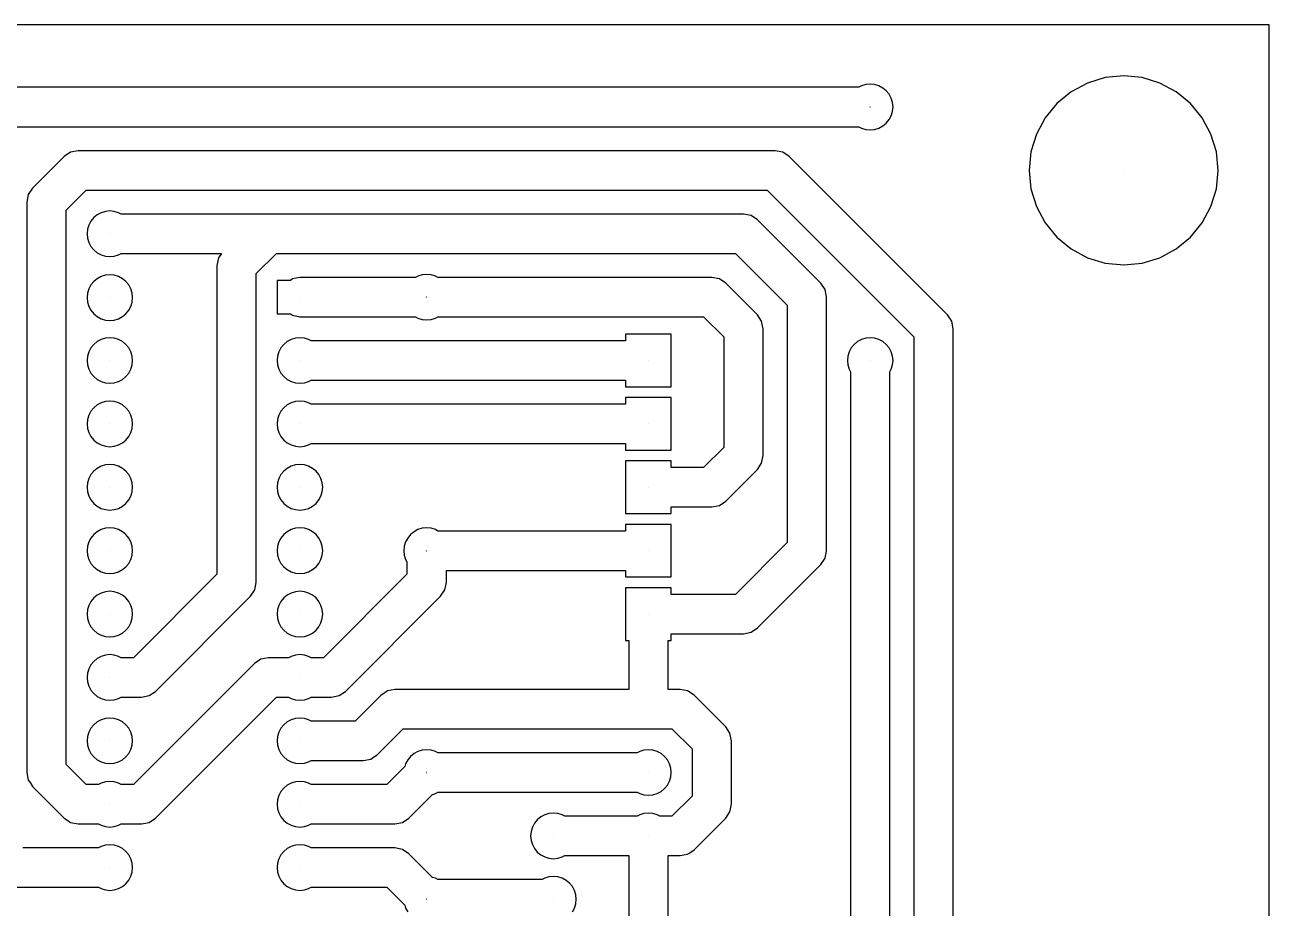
# Model space of a CAD drawing. Extents: x 2 to 116, y 2 to 85.
# Drawn here: x 66.44 to 116.32, y 49.18 to 84.57 of the extents above; entities that cross this region are included whole.
import ezdxf

# ---------------------------------------------------------------- set-up
doc = ezdxf.new("R2010")
doc.units = 0
doc.header["$LTSCALE"] = 0.000394
doc.header["$PDMODE"] = 35
doc.header["$PDSIZE"] = 0.000315
doc.layers.add('PLAN_1', color=7, linetype='CONTINUOUS')

msp = doc.modelspace()

# ---------------------------------------------------------------- linework, layer by layer
at = {"layer": 'PLAN_1', "color": 7}
for p, q in [((116.319992, 84.569992), (1.790001, 84.569992)), ((116.319992, 1.79), (116.319992, 84.569992)), ((109.750908, 82.455605), (109.040237, 82.240021)), ((110.48999, 82.528397), (109.750908, 82.455605)), ((111.229073, 82.455605), (110.48999, 82.528397)), ((111.939743, 82.240021), (111.229073, 82.455605)), ((99.876678, 82.06839), (45.918121, 82.06839)), ((99.980453, 82.123863), (99.876678, 82.06839)), ((100.151794, 82.175835), (99.980453, 82.123863)), ((100.329994, 82.19339), (100.151794, 82.175835)), ((100.508194, 82.175835), (100.329994, 82.19339)), ((100.679535, 82.123863), (100.508194, 82.175835)), ((100.837448, 82.039452), (100.679535, 82.123863)), ((100.975861, 81.925858), (100.837448, 82.039452)), ((101.089455, 81.787445), (100.975861, 81.925858)), ((108.385269, 81.889938), (107.811188, 81.4188)), ((109.040237, 82.240021), (108.385269, 81.889938)), ((112.594711, 81.889938), (111.939743, 82.240021)), ((113.168793, 81.4188), (112.594711, 81.889938)), ((101.173859, 81.629532), (101.089455, 81.787445)), ((101.225845, 81.458183), (101.173859, 81.629532)), ((101.243393, 81.279991), (101.225845, 81.458183)), ((107.811188, 81.4188), (107.34005, 80.844719)), ((113.639931, 80.844719), (113.168793, 81.4188)), ((101.089455, 80.772537), (101.173859, 80.93045)), ((101.173859, 80.93045), (101.225845, 81.101799)), ((101.225845, 81.101799), (101.243393, 81.279991)), ((107.34005, 80.844719), (106.989967, 80.189758)), ((113.990013, 80.189758), (113.639931, 80.844719)), ((46.244682, 80.491592), (99.876678, 80.491592)), ((99.876678, 80.491592), (99.980453, 80.436119)), ((99.980453, 80.436119), (100.151794, 80.384148)), ((100.151794, 80.384148), (100.329994, 80.366592)), ((100.329994, 80.366592), (100.508194, 80.384148)), ((100.508194, 80.384148), (100.679535, 80.436119)), ((100.679535, 80.436119), (100.837448, 80.520531)), ((100.837448, 80.520531), (100.975861, 80.634125)), ((100.975861, 80.634125), (101.089455, 80.772537)), ((106.989967, 80.189758), (106.774384, 79.47908)), ((114.205597, 79.47908), (113.990013, 80.189758)), ((68.27829, 79.468384), (68.022507, 79.297478)), ((68.579994, 79.528397), (68.27829, 79.468384)), ((96.519989, 79.528397), (68.579994, 79.528397)), ((96.821693, 79.468384), (96.519989, 79.528397)), ((97.077469, 79.297478), (96.821693, 79.468384)), ((106.774384, 79.47908), (106.701591, 78.739998)), ((114.278389, 78.739998), (114.205597, 79.47908)), ((68.022507, 79.297478), (66.752518, 78.027473)), ((103.427475, 72.947472), (97.077469, 79.297478)), ((106.701591, 78.739998), (106.774384, 78.000916)), ((114.205597, 78.000916), (114.278389, 78.739998)), ((66.752518, 78.027473), (66.581612, 77.771698)), ((68.098396, 77.143433), (68.906555, 77.951599)), ((68.906555, 77.951599), (96.193428, 77.951599)), ((96.193428, 77.951599), (102.081596, 72.063431)), ((106.774384, 78.000916), (106.989967, 77.290237)), ((113.990013, 77.290237), (114.205597, 78.000916)), ((66.581612, 77.771698), (66.521599, 77.469994)), ((66.521599, 77.469994), (66.521599, 54.609997)), ((68.098396, 54.936562), (68.098396, 77.143433)), ((69.204117, 76.845863), (69.09053, 76.707451)), ((69.342529, 76.959457), (69.204117, 76.845863)), ((69.50045, 77.043869), (69.342529, 76.959457)), ((69.671799, 77.09584), (69.50045, 77.043869)), ((69.849991, 77.113396), (69.671799, 77.09584)), ((70.028183, 77.09584), (69.849991, 77.113396)), ((70.199532, 77.043869), (70.028183, 77.09584)), ((70.303314, 76.988396), (70.199532, 77.043869)), ((76.199997, 76.988396), (70.303314, 76.988396)), ((95.25, 76.988396), (76.199997, 76.988396)), ((95.551704, 76.928383), (95.25, 76.988396)), ((95.80748, 76.757477), (95.551704, 76.928383)), ((106.989967, 77.290237), (107.34005, 76.635277)), ((113.639931, 76.635277), (113.990013, 77.290237)), ((68.954147, 76.378189), (68.936592, 76.199997)), ((69.006119, 76.549538), (68.954147, 76.378189)), ((69.09053, 76.707451), (69.006119, 76.549538)), ((98.347473, 74.217476), (95.80748, 76.757477)), ((107.34005, 76.635277), (107.811188, 76.061195)), ((113.168793, 76.061195), (113.639931, 76.635277)), ((68.936592, 76.199997), (68.954147, 76.021805)), ((68.954147, 76.021805), (69.006119, 75.850456)), ((69.006119, 75.850456), (69.09053, 75.692543)), ((107.811188, 76.061195), (108.385269, 75.590057)), ((112.594711, 75.590057), (113.168793, 76.061195)), ((69.09053, 75.692543), (69.204117, 75.554131)), ((69.204117, 75.554131), (69.342529, 75.440536)), ((69.342529, 75.440536), (69.50045, 75.356125)), ((69.50045, 75.356125), (69.671799, 75.304153)), ((70.028183, 75.304153), (70.199532, 75.356125)), ((70.199532, 75.356125), (70.303314, 75.411598)), ((70.303314, 75.411598), (74.321815, 75.411598)), ((74.321815, 75.411598), (74.201607, 75.231697)), ((75.718391, 74.603432), (76.526558, 75.411598)), ((76.526558, 75.411598), (94.923439, 75.411598)), ((94.923439, 75.411598), (97.001595, 73.333435)), ((108.385269, 75.590057), (109.04023, 75.239975)), ((111.939751, 75.239975), (112.594711, 75.590057)), ((69.671799, 75.304153), (69.849991, 75.286598)), ((69.849991, 75.286598), (70.028183, 75.304153)), ((74.201607, 75.231697), (74.141594, 74.929993)), ((74.141594, 74.929993), (74.141594, 62.556557)), ((109.04023, 75.239975), (109.750908, 75.024391)), ((109.750908, 75.024391), (110.48999, 74.951599)), ((110.48999, 74.951599), (111.229073, 75.024391)), ((111.229073, 75.024391), (111.939751, 75.239975)), ((69.342529, 74.399132), (69.204117, 74.285538)), ((69.50045, 74.483543), (69.342529, 74.399132)), ((69.671799, 74.535515), (69.50045, 74.483543)), ((69.849991, 74.55307), (69.671799, 74.535515)), ((70.028183, 74.535515), (69.849991, 74.55307)), ((70.199532, 74.483543), (70.028183, 74.535515)), ((70.357452, 74.399132), (70.199532, 74.483543)), ((70.495865, 74.285538), (70.357452, 74.399132)), ((75.718391, 62.229996), (75.718391, 74.603432)), ((76.556595, 74.333397), (76.556595, 72.986595)), ((77.085999, 74.333397), (76.556595, 74.333397)), ((77.168289, 74.388382), (77.085999, 74.333397)), ((77.469994, 74.448395), (77.168289, 74.388382)), ((82.09668, 74.448395), (77.469994, 74.448395)), ((82.200455, 74.503868), (82.09668, 74.448395)), ((82.371796, 74.55584), (82.200455, 74.503868)), ((82.549995, 74.573395), (82.371796, 74.55584)), ((82.728195, 74.55584), (82.549995, 74.573395)), ((82.899536, 74.503868), (82.728195, 74.55584)), ((83.003311, 74.448395), (82.899536, 74.503868)), ((93.979996, 74.448395), (83.003311, 74.448395)), ((94.2817, 74.388382), (93.979996, 74.448395)), ((94.537476, 74.217476), (94.2817, 74.388382)), ((68.954147, 73.817863), (68.936592, 73.639671)), ((69.006119, 73.989212), (68.954147, 73.817863)), ((69.09053, 74.147125), (69.006119, 73.989212)), ((69.204117, 74.285538), (69.09053, 74.147125)), ((70.609451, 74.147125), (70.495865, 74.285538)), ((70.693863, 73.989212), (70.609451, 74.147125)), ((70.745834, 73.817863), (70.693863, 73.989212)), ((70.76339, 73.639671), (70.745834, 73.817863)), ((95.80748, 72.947472), (94.537476, 74.217476)), ((98.518379, 73.9617), (98.347473, 74.217476)), ((98.578392, 73.659996), (98.518379, 73.9617)), ((68.936592, 73.639671), (68.954147, 73.461479)), ((68.954147, 73.461479), (69.006119, 73.290131)), ((70.693863, 73.290131), (70.745834, 73.461479)), ((70.745834, 73.461479), (70.76339, 73.639671)), ((97.001595, 73.333435), (97.001595, 63.826565)), ((98.578392, 63.499996), (98.578392, 73.659996)), ((69.006119, 73.290131), (69.09053, 73.132217)), ((69.09053, 73.132217), (69.204117, 72.993805)), ((69.204117, 72.993805), (69.342529, 72.880211)), ((69.342529, 72.880211), (69.50045, 72.795799)), ((70.199532, 72.795799), (70.357452, 72.880211)), ((70.357452, 72.880211), (70.495865, 72.993805)), ((70.495865, 72.993805), (70.609451, 73.132217)), ((70.609451, 73.132217), (70.693863, 73.290131)), ((76.556595, 72.986595), (77.085999, 72.986595)), ((77.085999, 72.986595), (77.168289, 72.93161)), ((77.168289, 72.93161), (77.469994, 72.871597)), ((77.469994, 72.871597), (82.09668, 72.871597)), ((82.09668, 72.871597), (82.200455, 72.816124)), ((82.899536, 72.816124), (83.003311, 72.871597)), ((83.003311, 72.871597), (93.653435, 72.871597)), ((93.653435, 72.871597), (94.461601, 72.063431)), ((95.978386, 72.691696), (95.80748, 72.947472)), ((103.598381, 72.691696), (103.427475, 72.947472)), ((69.50045, 72.795799), (69.671799, 72.743828)), ((69.671799, 72.743828), (69.849991, 72.726273)), ((69.849991, 72.726273), (70.028183, 72.743828)), ((70.028183, 72.743828), (70.199532, 72.795799)), ((82.200455, 72.816124), (82.371796, 72.764153)), ((82.371796, 72.764153), (82.549995, 72.746597)), ((82.549995, 72.746597), (82.728195, 72.764153)), ((82.728195, 72.764153), (82.899536, 72.816124)), ((96.038399, 72.389992), (95.978386, 72.691696)), ((96.038399, 67.309998), (96.038399, 72.389992)), ((103.658394, 72.389992), (103.598381, 72.691696)), ((103.658394, 38.099998), (103.658394, 72.389992)), ((69.342529, 71.879456), (69.204117, 71.765862)), ((69.50045, 71.963867), (69.342529, 71.879456)), ((69.671799, 72.015839), (69.50045, 71.963867)), ((69.849991, 72.033394), (69.671799, 72.015839)), ((70.028183, 72.015839), (69.849991, 72.033394)), ((70.199532, 71.963867), (70.028183, 72.015839)), ((70.357452, 71.879456), (70.199532, 71.963867)), ((70.495865, 71.765862), (70.357452, 71.879456)), ((76.96254, 71.879456), (76.824127, 71.765862)), ((77.120453, 71.963867), (76.96254, 71.879456)), ((77.291794, 72.015839), (77.120453, 71.963867)), ((77.469994, 72.033394), (77.291794, 72.015839)), ((77.648193, 72.015839), (77.469994, 72.033394)), ((77.819534, 71.963867), (77.648193, 72.015839)), ((77.923309, 71.908394), (77.819534, 71.963867)), ((90.526596, 71.908394), (77.923309, 71.908394)), ((92.353394, 72.174393), (90.526596, 72.174393)), ((90.526596, 72.174393), (90.526596, 71.908394)), ((92.353394, 70.065598), (92.353394, 72.174393)), ((94.461601, 72.063431), (94.461601, 67.636566)), ((99.82254, 71.879456), (99.684128, 71.765862)), ((99.980453, 71.963867), (99.82254, 71.879456)), ((100.151794, 72.015839), (99.980453, 71.963867)), ((100.329994, 72.033394), (100.151794, 72.015839)), ((100.508194, 72.015839), (100.329994, 72.033394)), ((100.679535, 71.963867), (100.508194, 72.015839)), ((100.837448, 71.879456), (100.679535, 71.963867)), ((100.975861, 71.765862), (100.837448, 71.879456)), ((102.081596, 72.063431), (102.081596, 38.099998)), ((69.006119, 71.469536), (68.954147, 71.298187)), ((69.09053, 71.627449), (69.006119, 71.469536)), ((69.204117, 71.765862), (69.09053, 71.627449)), ((70.609451, 71.627449), (70.495865, 71.765862)), ((70.693863, 71.469536), (70.609451, 71.627449)), ((70.745834, 71.298187), (70.693863, 71.469536)), ((76.626129, 71.469536), (76.574142, 71.298187)), ((76.710533, 71.627449), (76.626129, 71.469536)), ((76.824127, 71.765862), (76.710533, 71.627449)), ((99.48613, 71.469536), (99.434143, 71.298187)), ((99.570534, 71.627449), (99.48613, 71.469536)), ((99.684128, 71.765862), (99.570534, 71.627449)), ((101.089455, 71.627449), (100.975861, 71.765862)), ((101.173859, 71.469536), (101.089455, 71.627449)), ((101.225845, 71.298187), (101.173859, 71.469536)), ((68.954147, 71.298187), (68.936592, 71.119995)), ((68.936592, 71.119995), (68.954147, 70.941803)), ((68.954147, 70.941803), (69.006119, 70.770454)), ((70.693863, 70.770454), (70.745834, 70.941803)), ((70.76339, 71.119995), (70.745834, 71.298187)), ((70.745834, 70.941803), (70.76339, 71.119995)), ((76.574142, 71.298187), (76.556595, 71.119995)), ((76.556595, 71.119995), (76.574142, 70.941803)), ((76.574142, 70.941803), (76.626129, 70.770454)), ((99.434143, 71.298187), (99.416595, 71.119995)), ((99.416595, 71.119995), (99.434143, 70.941803)), ((99.434143, 70.941803), (99.48613, 70.770454)), ((101.173859, 70.770454), (101.225845, 70.941803)), ((101.243393, 71.119995), (101.225845, 71.298187)), ((101.225845, 70.941803), (101.243393, 71.119995)), ((69.006119, 70.770454), (69.09053, 70.612541)), ((69.09053, 70.612541), (69.204117, 70.474129)), ((69.204117, 70.474129), (69.342529, 70.360535)), ((69.342529, 70.360535), (69.50045, 70.276123)), ((70.199532, 70.276123), (70.357452, 70.360535)), ((70.357452, 70.360535), (70.495865, 70.474129)), ((70.495865, 70.474129), (70.609451, 70.612541)), ((70.609451, 70.612541), (70.693863, 70.770454)), ((76.626129, 70.770454), (76.710533, 70.612541)), ((76.710533, 70.612541), (76.824127, 70.474129)), ((76.824127, 70.474129), (76.96254, 70.360535)), ((76.96254, 70.360535), (77.120453, 70.276123)), ((77.819534, 70.276123), (77.923309, 70.331596)), ((77.923309, 70.331596), (90.526596, 70.331596)), ((90.526596, 70.331596), (90.526596, 70.065598)), ((99.48613, 70.770454), (99.541595, 70.666672)), ((99.541595, 70.666672), (99.541595, 42.236561)), ((101.118393, 70.666672), (101.173859, 70.770454)), ((101.118393, 41.909996), (101.118393, 70.666672)), ((69.50045, 70.276123), (69.671799, 70.224152)), ((69.671799, 70.224152), (69.849991, 70.206596)), ((69.849991, 70.206596), (70.028183, 70.224152)), ((70.028183, 70.224152), (70.199532, 70.276123)), ((77.120453, 70.276123), (77.291794, 70.224152)), ((77.291794, 70.224152), (77.469994, 70.206596)), ((77.469994, 70.206596), (77.648193, 70.224152)), ((77.648193, 70.224152), (77.819534, 70.276123)), ((90.526596, 70.065598), (92.353394, 70.065598)), ((69.342529, 69.339455), (69.204117, 69.225861)), ((69.50045, 69.423866), (69.342529, 69.339455)), ((69.671799, 69.475838), (69.50045, 69.423866)), ((69.849991, 69.493393), (69.671799, 69.475838)), ((70.028183, 69.475838), (69.849991, 69.493393)), ((70.199532, 69.423866), (70.028183, 69.475838)), ((70.357452, 69.339455), (70.199532, 69.423866)), ((70.495865, 69.225861), (70.357452, 69.339455)), ((76.96254, 69.339455), (76.824127, 69.225861)), ((77.120453, 69.423866), (76.96254, 69.339455)), ((77.291794, 69.475838), (77.120453, 69.423866)), ((77.469994, 69.493393), (77.291794, 69.475838)), ((77.648193, 69.475838), (77.469994, 69.493393)), ((77.819534, 69.423866), (77.648193, 69.475838)), ((77.923309, 69.368393), (77.819534, 69.423866)), ((90.526596, 69.368393), (77.923309, 69.368393)), ((92.353394, 69.634392), (90.526596, 69.634392)), ((90.526596, 69.634392), (90.526596, 69.368393)), ((92.353394, 67.525597), (92.353394, 69.634392)), ((69.006119, 68.929535), (68.954147, 68.758186)), ((69.09053, 69.087448), (69.006119, 68.929535)), ((69.204117, 69.225861), (69.09053, 69.087448)), ((70.609451, 69.087448), (70.495865, 69.225861)), ((70.693863, 68.929535), (70.609451, 69.087448)), ((70.745834, 68.758186), (70.693863, 68.929535)), ((76.626129, 68.929535), (76.574142, 68.758186)), ((76.710533, 69.087448), (76.626129, 68.929535)), ((76.824127, 69.225861), (76.710533, 69.087448)), ((68.954147, 68.758186), (68.936592, 68.579994)), ((68.936592, 68.579994), (68.954147, 68.401802)), ((68.954147, 68.401802), (69.006119, 68.230453)), ((70.693863, 68.230453), (70.745834, 68.401802)), ((70.76339, 68.579994), (70.745834, 68.758186)), ((70.745834, 68.401802), (70.76339, 68.579994)), ((76.574142, 68.758186), (76.556595, 68.579994)), ((76.556595, 68.579994), (76.574142, 68.401802)), ((76.574142, 68.401802), (76.626129, 68.230453)), ((69.006119, 68.230453), (69.09053, 68.07254)), ((69.09053, 68.07254), (69.204117, 67.934128)), ((69.204117, 67.934128), (69.342529, 67.820534)), ((70.357452, 67.820534), (70.495865, 67.934128)), ((70.495865, 67.934128), (70.609451, 68.07254)), ((70.609451, 68.07254), (70.693863, 68.230453)), ((76.626129, 68.230453), (76.710533, 68.07254)), ((76.710533, 68.07254), (76.824127, 67.934128)), ((76.824127, 67.934128), (76.96254, 67.820534)), ((69.342529, 67.820534), (69.50045, 67.736122)), ((69.50045, 67.736122), (69.671799, 67.684151)), ((69.671799, 67.684151), (69.849991, 67.666595)), ((69.849991, 67.666595), (70.028183, 67.684151)), ((70.028183, 67.684151), (70.199532, 67.736122)), ((70.199532, 67.736122), (70.357452, 67.820534)), ((76.96254, 67.820534), (77.120453, 67.736122)), ((77.120453, 67.736122), (77.291794, 67.684151)), ((77.291794, 67.684151), (77.469994, 67.666595)), ((77.469994, 67.666595), (77.648193, 67.684151)), ((77.648193, 67.684151), (77.819534, 67.736122)), ((77.819534, 67.736122), (77.923309, 67.791595)), ((77.923309, 67.791595), (90.526596, 67.791595)), ((90.526596, 67.791595), (90.526596, 67.525597)), ((90.526596, 67.525597), (92.353394, 67.525597)), ((94.461601, 67.636566), (93.653435, 66.828392)), ((69.50045, 66.883865), (69.342529, 66.799454)), ((69.671799, 66.935837), (69.50045, 66.883865)), ((69.849991, 66.953392), (69.671799, 66.935837)), ((70.028183, 66.935837), (69.849991, 66.953392)), ((70.199532, 66.883865), (70.028183, 66.935837)), ((70.357452, 66.799454), (70.199532, 66.883865)), ((77.120453, 66.883865), (76.96254, 66.799454)), ((77.291794, 66.935837), (77.120453, 66.883865)), ((77.469994, 66.953392), (77.291794, 66.935837)), ((77.648193, 66.935837), (77.469994, 66.953392)), ((77.819534, 66.883865), (77.648193, 66.935837)), ((77.977448, 66.799454), (77.819534, 66.883865)), ((92.353394, 67.094391), (90.526596, 67.094391)), ((90.526596, 67.094391), (90.526596, 64.985596)), ((92.353394, 66.828392), (92.353394, 67.094391)), ((95.80748, 66.752518), (95.978386, 67.008293)), ((95.978386, 67.008293), (96.038399, 67.309998)), ((69.006119, 66.389534), (68.954147, 66.218185)), ((69.09053, 66.547447), (69.006119, 66.389534)), ((69.204117, 66.68586), (69.09053, 66.547447)), ((69.342529, 66.799454), (69.204117, 66.68586)), ((70.495865, 66.68586), (70.357452, 66.799454)), ((70.609451, 66.547447), (70.495865, 66.68586)), ((70.693863, 66.389534), (70.609451, 66.547447)), ((70.745834, 66.218185), (70.693863, 66.389534)), ((76.626129, 66.389534), (76.574142, 66.218185)), ((76.710533, 66.547447), (76.626129, 66.389534)), ((76.824127, 66.68586), (76.710533, 66.547447)), ((76.96254, 66.799454), (76.824127, 66.68586)), ((78.11586, 66.68586), (77.977448, 66.799454)), ((78.229454, 66.547447), (78.11586, 66.68586)), ((78.313858, 66.389534), (78.229454, 66.547447)), ((78.365845, 66.218185), (78.313858, 66.389534)), ((93.653435, 66.828392), (92.353394, 66.828392)), ((94.537476, 65.482513), (95.80748, 66.752518)), ((68.954147, 66.218185), (68.936592, 66.039993)), ((68.936592, 66.039993), (68.954147, 65.861801)), ((68.954147, 65.861801), (69.006119, 65.690453)), ((70.693863, 65.690453), (70.745834, 65.861801)), ((70.76339, 66.039993), (70.745834, 66.218185)), ((70.745834, 65.861801), (70.76339, 66.039993)), ((76.574142, 66.218185), (76.556595, 66.039993)), ((76.556595, 66.039993), (76.574142, 65.861801)), ((76.574142, 65.861801), (76.626129, 65.690453)), ((78.313858, 65.690453), (78.365845, 65.861801)), ((78.383392, 66.039993), (78.365845, 66.218185)), ((78.365845, 65.861801), (78.383392, 66.039993)), ((69.006119, 65.690453), (69.09053, 65.532539)), ((69.09053, 65.532539), (69.204117, 65.394127)), ((69.204117, 65.394127), (69.342529, 65.280533)), ((70.357452, 65.280533), (70.495865, 65.394127)), ((70.495865, 65.394127), (70.609451, 65.532539)), ((70.609451, 65.532539), (70.693863, 65.690453)), ((76.626129, 65.690453), (76.710533, 65.532539)), ((76.710533, 65.532539), (76.824127, 65.394127)), ((76.824127, 65.394127), (76.96254, 65.280533)), ((77.977448, 65.280533), (78.11586, 65.394127)), ((78.11586, 65.394127), (78.229454, 65.532539)), ((78.229454, 65.532539), (78.313858, 65.690453)), ((94.2817, 65.311607), (94.537476, 65.482513)), ((69.342529, 65.280533), (69.50045, 65.196121)), ((69.50045, 65.196121), (69.671799, 65.14415)), ((69.671799, 65.14415), (69.849991, 65.126595)), ((69.849991, 65.126595), (70.028183, 65.14415)), ((70.028183, 65.14415), (70.199532, 65.196121)), ((70.199532, 65.196121), (70.357452, 65.280533)), ((76.96254, 65.280533), (77.120453, 65.196121)), ((77.120453, 65.196121), (77.291794, 65.14415)), ((77.291794, 65.14415), (77.469994, 65.126595)), ((77.469994, 65.126595), (77.648193, 65.14415)), ((77.648193, 65.14415), (77.819534, 65.196121)), ((77.819534, 65.196121), (77.977448, 65.280533)), ((90.526596, 64.985596), (92.353394, 64.985596)), ((92.353394, 64.985596), (92.353394, 65.251595)), ((92.353394, 65.251595), (93.979996, 65.251595)), ((93.979996, 65.251595), (94.2817, 65.311607)), ((69.50045, 64.343864), (69.342529, 64.25946)), ((69.671799, 64.395844), (69.50045, 64.343864)), ((69.849991, 64.413391), (69.671799, 64.395844)), ((70.028183, 64.395844), (69.849991, 64.413391)), ((70.199532, 64.343864), (70.028183, 64.395844)), ((70.357452, 64.25946), (70.199532, 64.343864)), ((77.120453, 64.343864), (76.96254, 64.25946)), ((77.291794, 64.395844), (77.120453, 64.343864)), ((77.469994, 64.413391), (77.291794, 64.395844)), ((77.648193, 64.395844), (77.469994, 64.413391)), ((77.819534, 64.343864), (77.648193, 64.395844)), ((77.977448, 64.25946), (77.819534, 64.343864)), ((82.200455, 64.343864), (82.042542, 64.25946)), ((82.371796, 64.395844), (82.200455, 64.343864)), ((82.549995, 64.413391), (82.371796, 64.395844)), ((82.728195, 64.395844), (82.549995, 64.413391)), ((82.899536, 64.343864), (82.728195, 64.395844)), ((83.003326, 64.288391), (82.899536, 64.343864)), ((92.353394, 64.55439), (90.526596, 64.55439)), ((90.526596, 64.55439), (90.526596, 64.288391)), ((92.353394, 62.445599), (92.353394, 64.55439)), ((69.006119, 63.849537), (68.954147, 63.678192)), ((69.09053, 64.007454), (69.006119, 63.849537)), ((69.204117, 64.145866), (69.09053, 64.007454)), ((69.342529, 64.25946), (69.204117, 64.145866)), ((70.495865, 64.145866), (70.357452, 64.25946)), ((70.609451, 64.007454), (70.495865, 64.145866)), ((70.693863, 63.849537), (70.609451, 64.007454)), ((70.745834, 63.678192), (70.693863, 63.849537)), ((76.626129, 63.849537), (76.574142, 63.678192)), ((76.710533, 64.007454), (76.626129, 63.849537)), ((76.824127, 64.145866), (76.710533, 64.007454)), ((76.96254, 64.25946), (76.824127, 64.145866)), ((78.11586, 64.145866), (77.977448, 64.25946)), ((78.229454, 64.007454), (78.11586, 64.145866)), ((78.313858, 63.849537), (78.229454, 64.007454)), ((78.365845, 63.678192), (78.313858, 63.849537)), ((81.706131, 63.849537), (81.654144, 63.678192)), ((81.790535, 64.007454), (81.706131, 63.849537)), ((81.904129, 64.145866), (81.790535, 64.007454)), ((82.042542, 64.25946), (81.904129, 64.145866)), ((90.526596, 64.288391), (83.003326, 64.288391)), ((68.954147, 63.678192), (68.936592, 63.499996)), ((68.936592, 63.499996), (68.954147, 63.3218)), ((70.76339, 63.499996), (70.745834, 63.678192)), ((70.745834, 63.3218), (70.76339, 63.499996)), ((76.574142, 63.678192), (76.556595, 63.499996)), ((76.556595, 63.499996), (76.574142, 63.3218)), ((78.383392, 63.499996), (78.365845, 63.678192)), ((78.365845, 63.3218), (78.383392, 63.499996)), ((81.654144, 63.678192), (81.636597, 63.499996)), ((81.636597, 63.499996), (81.654144, 63.3218)), ((97.001595, 63.826565), (94.923431, 61.748394)), ((98.518379, 63.198288), (98.578392, 63.499996)), ((68.954147, 63.3218), (69.006119, 63.150455)), ((69.006119, 63.150455), (69.09053, 62.992538)), ((69.09053, 62.992538), (69.204117, 62.854126)), ((69.204117, 62.854126), (69.342529, 62.740536)), ((70.357452, 62.740536), (70.495865, 62.854126)), ((70.495865, 62.854126), (70.609451, 62.992538)), ((70.609451, 62.992538), (70.693863, 63.150455)), ((70.693863, 63.150455), (70.745834, 63.3218)), ((76.574142, 63.3218), (76.626129, 63.150455)), ((76.626129, 63.150455), (76.710533, 62.992538)), ((76.710533, 62.992538), (76.824127, 62.854126)), ((76.824127, 62.854126), (76.96254, 62.740536)), ((77.977448, 62.740536), (78.11586, 62.854126)), ((78.11586, 62.854126), (78.229454, 62.992538)), ((78.229454, 62.992538), (78.313858, 63.150455)), ((78.313858, 63.150455), (78.365845, 63.3218)), ((81.654144, 63.3218), (81.706131, 63.150455)), ((81.706131, 63.150455), (81.761597, 63.04668)), ((81.761597, 63.04668), (81.761597, 62.556557)), ((95.80748, 60.402515), (98.347473, 62.942516)), ((98.347473, 62.942516), (98.518379, 63.198288)), ((69.342529, 62.740536), (69.50045, 62.656128)), ((69.50045, 62.656128), (69.671799, 62.604149)), ((69.671799, 62.604149), (69.849991, 62.586597)), ((69.849991, 62.586597), (70.028183, 62.604149)), ((70.028183, 62.604149), (70.199532, 62.656128)), ((70.199532, 62.656128), (70.357452, 62.740536)), ((74.141594, 62.556557), (70.793434, 59.208393)), ((76.96254, 62.740536), (77.120453, 62.656128)), ((77.120453, 62.656128), (77.291794, 62.604149)), ((77.291794, 62.604149), (77.469994, 62.586597)), ((77.469994, 62.586597), (77.648193, 62.604149)), ((77.648193, 62.604149), (77.819534, 62.656128)), ((77.819534, 62.656128), (77.977448, 62.740536)), ((81.761597, 62.556557), (78.413429, 59.208393)), ((83.338394, 62.229996), (83.338394, 62.711597)), ((83.338394, 62.711597), (90.526596, 62.711597)), ((90.526596, 62.711597), (90.526596, 62.445599)), ((90.526596, 62.445599), (92.353394, 62.445599)), ((69.671799, 61.855843), (69.50045, 61.803864)), ((69.849991, 61.873394), (69.671799, 61.855843)), ((70.028183, 61.855843), (69.849991, 61.873394)), ((70.199532, 61.803864), (70.028183, 61.855843)), ((75.487473, 61.672516), (75.658379, 61.928288)), ((75.658379, 61.928288), (75.718391, 62.229996)), ((77.291794, 61.855843), (77.120453, 61.803864)), ((77.469994, 61.873394), (77.291794, 61.855843)), ((77.648193, 61.855843), (77.469994, 61.873394)), ((77.819534, 61.803864), (77.648193, 61.855843)), ((83.107475, 61.672516), (83.278381, 61.928288)), ((83.278381, 61.928288), (83.338394, 62.229996)), ((92.353394, 62.014393), (90.526596, 62.014393)), ((90.526596, 62.014393), (90.526596, 59.905598)), ((92.353394, 61.748394), (92.353394, 62.014393)), ((69.09053, 61.467453), (69.006119, 61.309536)), ((69.204117, 61.605865), (69.09053, 61.467453)), ((69.342529, 61.719456), (69.204117, 61.605865)), ((69.50045, 61.803864), (69.342529, 61.719456)), ((70.357452, 61.719456), (70.199532, 61.803864)), ((70.495865, 61.605865), (70.357452, 61.719456)), ((70.609451, 61.467453), (70.495865, 61.605865)), ((70.693863, 61.309536), (70.609451, 61.467453)), ((71.677475, 57.862514), (75.487473, 61.672516)), ((76.710533, 61.467453), (76.626129, 61.309536)), ((76.824127, 61.605865), (76.710533, 61.467453)), ((76.96254, 61.719456), (76.824127, 61.605865)), ((77.120453, 61.803864), (76.96254, 61.719456)), ((77.977448, 61.719456), (77.819534, 61.803864)), ((78.11586, 61.605865), (77.977448, 61.719456)), ((78.229454, 61.467453), (78.11586, 61.605865)), ((78.313858, 61.309536), (78.229454, 61.467453)), ((79.29747, 57.862514), (83.107475, 61.672516)), ((94.923431, 61.748394), (92.353394, 61.748394)), ((68.954147, 61.138191), (68.936592, 60.959995)), ((68.936592, 60.959995), (68.954147, 60.781799)), ((69.006119, 61.309536), (68.954147, 61.138191)), ((70.745834, 61.138191), (70.693863, 61.309536)), ((70.76339, 60.959995), (70.745834, 61.138191)), ((70.745834, 60.781799), (70.76339, 60.959995)), ((76.574142, 61.138191), (76.556595, 60.959995)), ((76.556595, 60.959995), (76.574142, 60.781799)), ((76.626129, 61.309536), (76.574142, 61.138191)), ((78.365845, 61.138191), (78.313858, 61.309536)), ((78.383392, 60.959995), (78.365845, 61.138191)), ((78.365845, 60.781799), (78.383392, 60.959995)), ((68.954147, 60.781799), (69.006119, 60.610455)), ((69.006119, 60.610455), (69.09053, 60.452538)), ((69.09053, 60.452538), (69.204117, 60.314125)), ((70.495865, 60.314125), (70.609451, 60.452538)), ((70.609451, 60.452538), (70.693863, 60.610455)), ((70.693863, 60.610455), (70.745834, 60.781799)), ((76.574142, 60.781799), (76.626129, 60.610455)), ((76.626129, 60.610455), (76.710533, 60.452538)), ((76.710533, 60.452538), (76.824127, 60.314125)), ((78.11586, 60.314125), (78.229454, 60.452538)), ((78.229454, 60.452538), (78.313858, 60.610455)), ((78.313858, 60.610455), (78.365845, 60.781799)), ((95.551704, 60.231609), (95.80748, 60.402515)), ((69.204117, 60.314125), (69.342529, 60.200535)), ((69.342529, 60.200535), (69.50045, 60.116127)), ((69.50045, 60.116127), (69.671799, 60.064148)), ((69.671799, 60.064148), (69.849991, 60.046597)), ((69.849991, 60.046597), (70.028183, 60.064148)), ((70.028183, 60.064148), (70.199532, 60.116127)), ((70.199532, 60.116127), (70.357452, 60.200535)), ((70.357452, 60.200535), (70.495865, 60.314125)), ((76.824127, 60.314125), (76.96254, 60.200535)), ((76.96254, 60.200535), (77.120453, 60.116127)), ((77.120453, 60.116127), (77.291794, 60.064148)), ((77.291794, 60.064148), (77.469994, 60.046597)), ((77.469994, 60.046597), (77.648193, 60.064148)), ((77.648193, 60.064148), (77.819534, 60.116127)), ((77.819534, 60.116127), (77.977448, 60.200535)), ((77.977448, 60.200535), (78.11586, 60.314125)), ((90.526596, 59.905598), (90.651596, 59.905598)), ((90.651596, 59.905598), (90.651596, 57.938396)), ((92.228394, 57.938396), (92.228394, 59.905598)), ((92.228394, 59.905598), (92.353394, 59.905598)), ((92.353394, 59.905598), (92.353394, 60.171597)), ((92.353394, 60.171597), (95.25, 60.171597)), ((95.25, 60.171597), (95.551704, 60.231609)), ((69.09053, 58.927452), (69.006119, 58.769535)), ((69.204117, 59.065865), (69.09053, 58.927452)), ((69.342529, 59.179455), (69.204117, 59.065865)), ((69.50045, 59.263863), (69.342529, 59.179455)), ((69.671799, 59.315842), (69.50045, 59.263863)), ((69.849991, 59.333393), (69.671799, 59.315842)), ((70.028183, 59.315842), (69.849991, 59.333393)), ((70.199532, 59.263863), (70.028183, 59.315842)), ((70.303307, 59.208393), (70.199532, 59.263863)), ((70.793434, 59.208393), (70.303307, 59.208393)), ((75.642517, 58.977474), (70.793434, 54.128395)), ((75.898293, 59.14838), (75.642517, 58.977474)), ((76.199997, 59.208393), (75.898293, 59.14838)), ((77.016678, 59.208393), (76.199997, 59.208393)), ((77.120453, 59.263863), (77.016678, 59.208393)), ((77.291794, 59.315842), (77.120453, 59.263863)), ((77.469994, 59.333393), (77.291794, 59.315842)), ((77.648193, 59.315842), (77.469994, 59.333393)), ((77.819534, 59.263863), (77.648193, 59.315842)), ((77.923309, 59.208393), (77.819534, 59.263863)), ((78.413429, 59.208393), (77.923309, 59.208393)), ((68.954147, 58.59819), (68.936592, 58.419994)), ((68.936592, 58.419994), (68.954147, 58.241798)), ((69.006119, 58.769535), (68.954147, 58.59819)), ((68.954147, 58.241798), (69.006119, 58.070454)), ((69.006119, 58.070454), (69.09053, 57.912537)), ((69.09053, 57.912537), (69.204117, 57.774124)), ((71.421707, 57.691608), (71.677475, 57.862514)), ((79.041695, 57.691608), (79.29747, 57.862514)), ((80.978287, 57.878384), (80.875992, 57.810032)), ((81.279999, 57.938396), (80.978287, 57.878384)), ((90.651596, 57.938396), (81.279999, 57.938396)), ((92.709991, 57.938396), (92.228394, 57.938396)), ((93.011696, 57.878384), (92.709991, 57.938396)), ((93.267471, 57.707481), (93.011696, 57.878384)), ((69.204117, 57.774124), (69.342529, 57.660534)), ((69.342529, 57.660534), (69.50045, 57.576126)), ((69.50045, 57.576126), (69.671799, 57.524147)), ((69.671799, 57.524147), (69.849991, 57.506596)), ((69.849991, 57.506596), (70.028183, 57.524147)), ((70.028183, 57.524147), (70.199532, 57.576126)), ((70.199532, 57.576126), (70.303307, 57.631596)), ((70.303307, 57.631596), (71.119995, 57.631596)), ((71.119995, 57.631596), (71.421707, 57.691608)), ((71.677475, 52.782516), (76.526558, 57.631596)), ((76.526558, 57.631596), (77.016678, 57.631596)), ((77.016678, 57.631596), (77.120453, 57.576126)), ((77.120453, 57.576126), (77.291794, 57.524147)), ((77.291794, 57.524147), (77.469994, 57.506596)), ((77.469994, 57.506596), (77.648193, 57.524147)), ((77.648193, 57.524147), (77.819534, 57.576126)), ((77.819534, 57.576126), (77.923309, 57.631596)), ((77.923309, 57.631596), (78.73999, 57.631596)), ((78.73999, 57.631596), (79.041695, 57.691608)), ((80.722519, 57.707478), (79.683426, 56.668396)), ((80.875992, 57.810032), (80.722519, 57.707478)), ((94.537476, 56.437477), (93.267471, 57.707481)), ((69.09053, 56.387455), (69.006119, 56.229538)), ((69.204117, 56.525867), (69.09053, 56.387455)), ((69.342529, 56.639458), (69.204117, 56.525867)), ((69.50045, 56.723866), (69.342529, 56.639458)), ((69.671799, 56.775845), (69.50045, 56.723866)), ((69.849991, 56.793396), (69.671799, 56.775845)), ((70.028183, 56.775845), (69.849991, 56.793396)), ((70.199532, 56.723866), (70.028183, 56.775845)), ((70.357452, 56.639458), (70.199532, 56.723866)), ((70.495865, 56.525867), (70.357452, 56.639458)), ((70.609451, 56.387455), (70.495865, 56.525867)), ((70.693863, 56.229538), (70.609451, 56.387455)), ((76.710533, 56.387455), (76.626129, 56.229538)), ((76.824127, 56.525867), (76.710533, 56.387455)), ((76.96254, 56.639458), (76.824127, 56.525867)), ((77.120453, 56.723866), (76.96254, 56.639458)), ((77.291794, 56.775845), (77.120453, 56.723866)), ((77.469994, 56.793396), (77.291794, 56.775845)), ((77.648193, 56.775845), (77.469994, 56.793396)), ((77.819534, 56.723866), (77.648193, 56.775845)), ((77.923309, 56.668396), (77.819534, 56.723866)), ((79.683426, 56.668396), (77.923309, 56.668396)), ((80.567474, 55.322514), (81.606567, 56.361599)), ((81.606567, 56.361599), (91.252029, 56.361599)), ((91.252029, 56.361599), (92.383423, 56.361599)), ((92.383423, 56.361599), (93.191597, 55.553429)), ((94.708382, 56.181705), (94.537476, 56.437477)), ((68.954147, 56.058193), (68.936592, 55.879997)), ((68.936592, 55.879997), (68.954147, 55.701801)), ((69.006119, 56.229538), (68.954147, 56.058193)), ((70.745834, 56.058193), (70.693863, 56.229538)), ((70.76339, 55.879997), (70.745834, 56.058193)), ((70.745834, 55.701801), (70.76339, 55.879997)), ((76.574142, 56.058193), (76.556595, 55.879997)), ((76.556595, 55.879997), (76.574142, 55.701801)), ((76.626129, 56.229538), (76.574142, 56.058193)), ((94.768394, 55.879997), (94.708382, 56.181705)), ((94.768394, 53.339996), (94.768394, 55.879997)), ((68.954147, 55.701801), (69.006119, 55.530457)), ((69.006119, 55.530457), (69.09053, 55.37254)), ((69.09053, 55.37254), (69.204117, 55.234127)), ((70.495865, 55.234127), (70.609451, 55.37254)), ((70.609451, 55.37254), (70.693863, 55.530457)), ((70.693863, 55.530457), (70.745834, 55.701801)), ((76.574142, 55.701801), (76.626129, 55.530457)), ((76.626129, 55.530457), (76.710533, 55.37254)), ((76.710533, 55.37254), (76.824127, 55.234127)), ((82.042542, 55.369457), (81.904129, 55.255867)), ((82.200455, 55.453865), (82.042542, 55.369457)), ((82.371796, 55.505844), (82.200455, 55.453865)), ((82.549995, 55.523396), (82.371796, 55.505844)), ((82.728195, 55.505844), (82.549995, 55.523396)), ((82.899536, 55.453865), (82.728195, 55.505844)), ((83.003311, 55.398396), (82.899536, 55.453865)), ((90.986679, 55.398396), (83.003311, 55.398396)), ((91.090454, 55.453865), (90.986679, 55.398396)), ((91.261795, 55.505844), (91.090454, 55.453865)), ((91.439995, 55.523396), (91.261795, 55.505844)), ((91.618195, 55.505844), (91.439995, 55.523396)), ((91.789536, 55.453865), (91.618195, 55.505844)), ((91.947449, 55.369457), (91.789536, 55.453865)), ((92.085861, 55.255867), (91.947449, 55.369457)), ((93.191597, 55.553429), (93.191597, 53.666565)), ((68.906555, 54.128395), (68.098396, 54.936562)), ((69.204117, 55.234127), (69.342529, 55.120537)), ((69.342529, 55.120537), (69.50045, 55.036129)), ((69.50045, 55.036129), (69.671799, 54.98415)), ((69.671799, 54.98415), (69.849991, 54.966599)), ((69.849991, 54.966599), (70.028183, 54.98415)), ((70.028183, 54.98415), (70.199532, 55.036129)), ((70.199532, 55.036129), (70.357452, 55.120537)), ((70.357452, 55.120537), (70.495865, 55.234127)), ((76.824127, 55.234127), (76.96254, 55.120537)), ((76.96254, 55.120537), (77.120453, 55.036129)), ((77.120453, 55.036129), (77.291794, 54.98415)), ((77.291794, 54.98415), (77.469994, 54.966599)), ((77.469994, 54.966599), (77.648193, 54.98415)), ((77.648193, 54.98415), (77.819534, 55.036129)), ((77.819534, 55.036129), (77.923309, 55.091599)), ((77.923309, 55.091599), (80.009995, 55.091599)), ((80.009995, 55.091599), (80.311699, 55.151611)), ((80.311699, 55.151611), (80.414001, 55.219963)), ((80.414001, 55.219963), (80.567474, 55.322514)), ((81.706131, 54.959538), (81.671967, 54.846931)), ((81.790535, 55.117455), (81.706131, 54.959538)), ((81.904129, 55.255867), (81.790535, 55.117455)), ((92.199455, 55.117455), (92.085861, 55.255867)), ((92.283859, 54.959538), (92.199455, 55.117455)), ((92.335846, 54.788193), (92.283859, 54.959538)), ((66.521599, 54.609997), (66.581612, 54.308289)), ((81.671967, 54.846931), (80.95343, 54.128395)), ((92.283859, 54.260456), (92.335846, 54.431801)), ((92.353394, 54.609997), (92.335846, 54.788193)), ((92.335846, 54.431801), (92.353394, 54.609997)), ((66.581612, 54.308289), (66.650185, 54.205666)), ((66.650185, 54.205666), (66.752518, 54.052517)), ((66.752518, 54.052517), (68.022507, 52.782516)), ((69.396675, 54.128395), (68.906555, 54.128395)), ((69.50045, 54.183865), (69.396675, 54.128395)), ((69.671799, 54.235844), (69.50045, 54.183865)), ((69.849991, 54.253395), (69.671799, 54.235844)), ((70.028183, 54.235844), (69.849991, 54.253395)), ((70.199532, 54.183865), (70.028183, 54.235844)), ((70.303307, 54.128395), (70.199532, 54.183865)), ((70.793434, 54.128395), (70.303307, 54.128395)), ((76.824127, 53.985867), (76.710533, 53.847454)), ((76.96254, 54.099457), (76.824127, 53.985867)), ((77.120453, 54.183865), (76.96254, 54.099457)), ((77.291794, 54.235844), (77.120453, 54.183865)), ((77.469994, 54.253395), (77.291794, 54.235844)), ((77.648193, 54.235844), (77.469994, 54.253395)), ((77.819534, 54.183865), (77.648193, 54.235844)), ((77.923309, 54.128395), (77.819534, 54.183865)), ((80.95343, 54.128395), (77.923309, 54.128395)), ((91.947449, 53.850536), (92.085861, 53.964127)), ((92.085861, 53.964127), (92.199455, 54.102539)), ((92.199455, 54.102539), (92.283859, 54.260456)), ((76.574142, 53.518192), (76.556595, 53.339996)), ((76.626129, 53.689537), (76.574142, 53.518192)), ((76.710533, 53.847454), (76.626129, 53.689537)), ((81.837479, 52.782516), (82.786934, 53.731968)), ((82.786934, 53.731968), (82.899536, 53.766129)), ((82.899536, 53.766129), (83.003311, 53.821598)), ((83.003311, 53.821598), (90.986679, 53.821598)), ((90.986679, 53.821598), (91.090454, 53.766129)), ((91.090454, 53.766129), (91.261795, 53.714149)), ((91.261795, 53.714149), (91.439995, 53.696598)), ((91.439995, 53.696598), (91.618195, 53.714149)), ((91.618195, 53.714149), (91.789536, 53.766129)), ((91.789536, 53.766129), (91.947449, 53.850536)), ((93.191597, 53.666565), (92.383423, 52.858395)), ((76.556595, 53.339996), (76.574142, 53.1618)), ((76.574142, 53.1618), (76.626129, 52.990456)), ((76.626129, 52.990456), (76.710533, 52.832539)), ((87.280457, 52.913864), (87.122543, 52.829456)), ((87.451797, 52.965843), (87.280457, 52.913864)), ((87.629997, 52.983395), (87.451797, 52.965843)), ((87.808197, 52.965843), (87.629997, 52.983395)), ((87.979538, 52.913864), (87.808197, 52.965843)), ((88.083313, 52.858395), (87.979538, 52.913864)), ((91.090454, 52.913864), (90.986679, 52.858395)), ((91.261795, 52.965843), (91.090454, 52.913864)), ((91.439995, 52.983395), (91.261795, 52.965843)), ((91.618195, 52.965843), (91.439995, 52.983395)), ((91.789536, 52.913864), (91.618195, 52.965843)), ((91.893311, 52.858395), (91.789536, 52.913864)), ((94.537476, 52.782513), (94.708382, 53.038288)), ((94.708382, 53.038288), (94.768394, 53.339996)), ((68.022507, 52.782516), (68.124809, 52.714165)), ((68.124809, 52.714165), (68.27829, 52.611614)), ((68.27829, 52.611614), (68.579994, 52.551598)), ((68.579994, 52.551598), (69.396675, 52.551598)), ((69.396675, 52.551598), (69.50045, 52.496128)), ((69.50045, 52.496128), (69.671799, 52.444149)), ((69.671799, 52.444149), (69.849991, 52.426598)), ((69.849991, 52.426598), (70.028183, 52.444149)), ((70.028183, 52.444149), (70.199532, 52.496128)), ((70.199532, 52.496128), (70.303307, 52.551598)), ((70.303307, 52.551598), (71.119995, 52.551598)), ((71.119995, 52.551598), (71.421707, 52.61161)), ((71.421707, 52.61161), (71.677475, 52.782516)), ((76.710533, 52.832539), (76.824127, 52.694126)), ((76.824127, 52.694126), (76.96254, 52.580536)), ((76.96254, 52.580536), (77.120453, 52.496128)), ((77.120453, 52.496128), (77.291794, 52.444149)), ((77.291794, 52.444149), (77.469994, 52.426598)), ((77.469994, 52.426598), (77.648193, 52.444149)), ((77.648193, 52.444149), (77.819534, 52.496128)), ((77.819534, 52.496128), (77.923309, 52.551598)), ((77.923309, 52.551598), (81.279999, 52.551598)), ((81.279999, 52.551598), (81.581711, 52.61161)), ((81.581711, 52.61161), (81.837479, 52.782516)), ((86.786133, 52.419537), (86.734146, 52.248192)), ((86.870537, 52.577454), (86.786133, 52.419537)), ((86.984131, 52.715866), (86.870537, 52.577454)), ((87.122543, 52.829456), (86.984131, 52.715866)), ((90.986679, 52.858395), (88.083313, 52.858395)), ((92.383423, 52.858395), (91.893311, 52.858395)), ((93.267471, 51.512516), (94.537476, 52.782513)), ((86.734146, 52.248192), (86.716599, 52.069996)), ((86.716599, 52.069996), (86.734146, 51.8918)), ((86.734146, 51.8918), (86.786133, 51.720455)), ((69.396675, 51.588394), (66.366562, 51.588394)), ((69.50045, 51.643864), (69.396675, 51.588394)), ((69.671799, 51.695843), (69.50045, 51.643864)), ((69.849991, 51.713394), (69.671799, 51.695843)), ((70.028183, 51.695843), (69.849991, 51.713394)), ((70.199532, 51.643864), (70.028183, 51.695843)), ((70.357452, 51.559456), (70.199532, 51.643864)), ((70.495865, 51.445866), (70.357452, 51.559456)), ((70.609451, 51.307453), (70.495865, 51.445866)), ((76.824127, 51.445866), (76.710533, 51.307453)), ((76.96254, 51.559456), (76.824127, 51.445866)), ((77.120453, 51.643864), (76.96254, 51.559456)), ((77.291794, 51.695843), (77.120453, 51.643864)), ((77.469994, 51.713394), (77.291794, 51.695843)), ((77.648193, 51.695843), (77.469994, 51.713394)), ((77.819534, 51.643864), (77.648193, 51.695843)), ((77.923309, 51.588394), (77.819534, 51.643864)), ((81.279999, 51.588394), (77.923309, 51.588394)), ((81.581711, 51.528381), (81.279999, 51.588394)), ((81.837479, 51.357475), (81.581711, 51.528381)), ((86.786133, 51.720455), (86.870537, 51.562538)), ((86.870537, 51.562538), (86.984131, 51.424126)), ((86.984131, 51.424126), (87.122543, 51.310535)), ((93.011696, 51.34161), (93.097, 51.398609)), ((93.097, 51.398609), (93.267471, 51.512516)), ((70.693863, 51.149536), (70.609451, 51.307453)), ((70.745834, 50.978191), (70.693863, 51.149536)), ((70.76339, 50.799995), (70.745834, 50.978191)), ((76.574142, 50.978191), (76.556595, 50.799995)), ((76.626129, 51.149536), (76.574142, 50.978191)), ((76.710533, 51.307453), (76.626129, 51.149536)), ((82.786926, 50.408028), (81.837479, 51.357475)), ((87.122543, 51.310535), (87.280457, 51.226128)), ((87.280457, 51.226128), (87.451797, 51.174149)), ((87.451797, 51.174149), (87.629997, 51.156597)), ((87.629997, 51.156597), (87.808197, 51.174149)), ((87.808197, 51.174149), (87.979538, 51.226128)), ((87.979538, 51.226128), (88.083313, 51.281597)), ((88.083313, 51.281597), (90.651596, 51.281597)), ((90.651596, 51.281597), (90.651596, 46.432198)), ((92.228394, 46.432198), (92.228394, 51.281597)), ((92.228394, 51.281597), (92.709991, 51.281597)), ((92.709991, 51.281597), (93.011696, 51.34161)), ((70.609451, 50.292538), (70.693863, 50.450455)), ((70.693863, 50.450455), (70.745834, 50.621799)), ((70.745834, 50.621799), (70.76339, 50.799995)), ((76.556595, 50.799995), (76.574142, 50.621799)), ((76.574142, 50.621799), (76.626129, 50.450455)), ((76.626129, 50.450455), (76.710533, 50.292538)), ((82.899536, 50.373867), (82.786926, 50.408028)), ((87.451797, 50.425846), (87.280457, 50.373867)), ((87.629997, 50.443398), (87.451797, 50.425846)), ((87.808197, 50.425846), (87.629997, 50.443398)), ((87.979538, 50.373867), (87.808197, 50.425846)), ((66.039993, 50.011597), (69.396675, 50.011597)), ((69.396675, 50.011597), (69.50045, 49.956127)), ((69.50045, 49.956127), (69.671799, 49.904148)), ((69.671799, 49.904148), (69.849991, 49.886597)), ((69.849991, 49.886597), (70.028183, 49.904148)), ((70.028183, 49.904148), (70.199532, 49.956127)), ((70.199532, 49.956127), (70.357452, 50.040535)), ((70.357452, 50.040535), (70.495865, 50.154125)), ((70.495865, 50.154125), (70.609451, 50.292538)), ((76.710533, 50.292538), (76.824127, 50.154125)), ((76.824127, 50.154125), (76.96254, 50.040535)), ((76.96254, 50.040535), (77.120453, 49.956127)), ((77.120453, 49.956127), (77.291794, 49.904148)), ((77.291794, 49.904148), (77.469994, 49.886597)), ((77.469994, 49.886597), (77.648193, 49.904148)), ((77.648193, 49.904148), (77.819534, 49.956127)), ((77.819534, 49.956127), (77.923309, 50.011597)), ((77.923309, 50.011597), (80.953438, 50.011597)), ((80.953438, 50.011597), (81.671967, 49.293068)), ((83.003311, 50.318398), (82.899536, 50.373867)), ((87.176682, 50.318398), (83.003311, 50.318398)), ((87.280457, 50.373867), (87.176682, 50.318398)), ((88.137451, 50.289459), (87.979538, 50.373867)), ((88.275864, 50.175869), (88.137451, 50.289459)), ((88.389458, 50.037457), (88.275864, 50.175869)), ((88.473862, 49.879539), (88.389458, 50.037457)), ((88.525848, 49.708195), (88.473862, 49.879539)), ((88.543396, 49.529999), (88.525848, 49.708195)), ((88.525848, 49.351803), (88.543396, 49.529999)), ((81.671967, 49.293068), (81.706131, 49.180458)), ((81.706131, 49.180458), (81.790535, 49.022541)), ((88.389458, 49.022541), (88.473862, 49.180458)), ((88.473862, 49.180458), (88.525848, 49.351803))]:
    msp.add_line(p, q, dxfattribs=at)
for p in [(100.329994, 81.279991), (110.48999, 78.739998), (69.849991, 76.199997), (69.849991, 73.639671), (77.469994, 73.659996), (82.549995, 73.659996), (69.849991, 71.119995), (77.469994, 71.119995), (91.439995, 71.119995), (100.329994, 71.119995), (69.849991, 68.579994), (77.469994, 68.579994), (91.439995, 68.579994), (69.849991, 66.039993), (77.469994, 66.039993), (91.439995, 66.039993), (69.849991, 63.499996), (77.469994, 63.499996), (82.549995, 63.499996), (91.439995, 63.499996), (69.849991, 60.959995), (77.469994, 60.959995), (91.439995, 60.959995), (69.849991, 58.419994), (77.469994, 58.419994), (69.849991, 55.879997), (77.469994, 55.879997), (82.549995, 54.609997), (91.439995, 54.609997), (69.849991, 53.339996), (77.469994, 53.339996), (87.629997, 52.069996), (91.439995, 52.069996), (69.849991, 50.799995), (77.469994, 50.799995), (82.549995, 49.529999), (87.629997, 49.529999)]:
    msp.add_point(p, dxfattribs=at)

doc.saveas('drawing.dxf')
